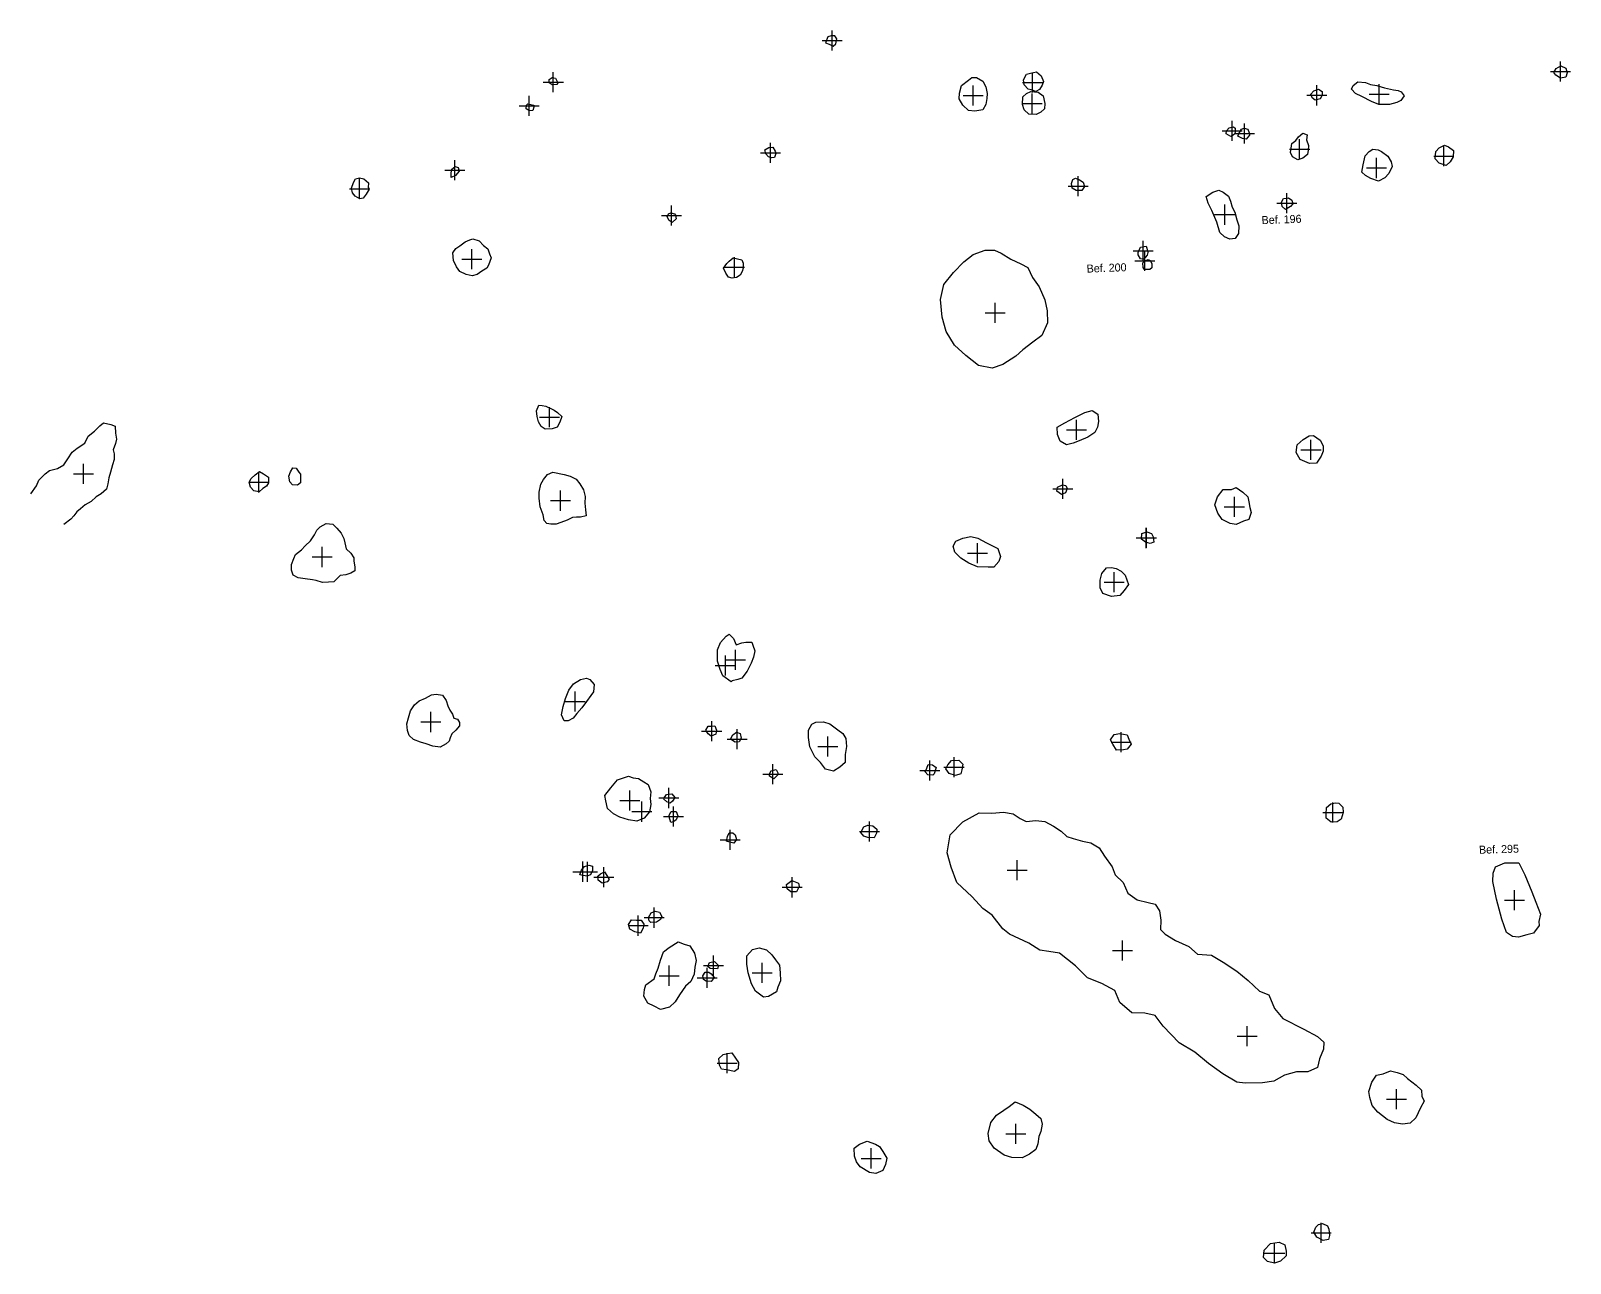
# Model space of a CAD drawing. Header units: metres. Extents: x 4462694 to 4462795, y 5794005 to 5794153.
# Drawn here: x 4462694.48 to 4462732.87, y 5794005.01 to 5794035.74 of the extents above; entities that cross this region are included whole.
import ezdxf

# ---------------------------------------------------------------- set-up
doc = ezdxf.new("R2010")
doc.units = ezdxf.units.M
doc.header["$PDMODE"] = 2
doc.header["$PDSIZE"] = 0.25
doc.layers.add('Befunde Pl.1', color=7, linetype='Continuous')

msp = doc.modelspace()

# ---------------------------------------------------------------- linework, layer by layer
at = {"layer": 'Befunde Pl.1'}
for points in [[(4462714.301416194, 5794035.439456896, 52.8386), (4462714.389622981, 5794035.404463572, 52.8376), (4462714.488484652, 5794035.359998531, 52.8421), (4462714.557083875, 5794035.41494493, 52.8489), (4462714.581631532, 5794035.537023358, 52.8375), (4462714.529875295, 5794035.616232145, 52.8333), (4462714.442176532, 5794035.615452967, 52.8411), (4462714.35888183, 5794035.588761352, 52.8439)], [(4462707.564065388, 5794034.560949614, 52.7057), (4462707.626808023, 5794034.445736675, 52.71309999999999), (4462707.598149084, 5794034.399679804, 52.7192), (4462707.480929577, 5794034.39285947, 52.7333), (4462707.412919741, 5794034.444219009, 52.7284), (4462707.411834866, 5794034.529054811, 52.7339), (4462707.487137944, 5794034.573837136, 52.7082)], [(4462718.219764297, 5794034.486815101, 52.7935), (4462718.296903322, 5794034.345747491, 52.7838), (4462718.326685591, 5794034.172554689, 52.8025), (4462718.323519126, 5794034.053628183, 52.7913), (4462718.299434175, 5794033.90205881, 52.78739999999999), (4462718.223890414, 5794033.769938107, 52.79469999999999), (4462718.023865011, 5794033.735312129, 52.7948), (4462717.865632193, 5794033.750279594, 52.803), (4462717.723834822, 5794033.883514709, 52.79139999999999), (4462717.635656712, 5794034.04736803, 52.8072), (4462717.639410755, 5794034.186354314, 52.8005), (4462717.686448079, 5794034.378819636, 52.8121), (4462717.86894374, 5794034.505769168, 52.812), (4462717.949036434, 5794034.576009685, 52.80359999999999), (4462718.061711182, 5794034.578376353, 52.8031)], [(4462719.564398482, 5794034.715525632, 52.76209999999999), (4462719.674636286, 5794034.620093214, 52.759), (4462719.737512424, 5794034.479535606, 52.7787), (4462719.6980235, 5794034.386681287, 52.80149999999999), (4462719.638119176, 5794034.277508524, 52.8119), (4462719.547838286, 5794034.222222624, 52.8268), (4462719.423541618, 5794034.271792658, 52.8166), (4462719.349564388, 5794034.28728522, 52.8102), (4462719.249730913, 5794034.390101402, 52.8011), (4462719.23686482, 5794034.51651704, 52.80689999999999), (4462719.313684676, 5794034.6586588, 52.7932), (4462719.410911989, 5794034.68207438, 52.7733)], [(4462732.636308569, 5794034.87008147, 52.52729999999999), (4462732.757286651, 5794034.812035765, 52.5241), (4462732.791222398, 5794034.694882939, 52.51809999999999), (4462732.761827503, 5794034.586224803, 52.5388), (4462732.627251116, 5794034.555092562, 52.5088), (4462732.510532982, 5794034.637430505, 52.5157), (4462732.458239399, 5794034.703297957, 52.51529999999999), (4462732.517852161, 5794034.798160059, 52.52439999999999)], [(4462719.727730531, 5794034.120208507, 52.7809), (4462719.768325147, 5794033.92675162, 52.8047), (4462719.763503157, 5794033.795231894, 52.7897), (4462719.66852958, 5794033.71451238, 52.8073), (4462719.550564127, 5794033.655301554, 52.8065), (4462719.369424087, 5794033.659302288, 52.8206), (4462719.252698107, 5794033.765675622, 52.823), (4462719.209396014, 5794033.898610448, 52.83079999999999), (4462719.223406124, 5794034.096422095, 52.8091), (4462719.310391458, 5794034.179758472, 52.81179999999999), (4462719.422922404, 5794034.225005197, 52.8176), (4462719.601354179, 5794034.211342407, 52.8095)], [(4462726.588077578, 5794034.288252352, 52.64079999999999), (4462726.683068105, 5794034.226505694, 52.6533), (4462726.681519524, 5794034.13862935, 52.6513), (4462726.629422478, 5794034.044641331, 52.647), (4462726.508175294, 5794034.009357899, 52.64029999999999), (4462726.433962861, 5794034.066056707, 52.637), (4462726.401898486, 5794034.160368826, 52.647), (4462726.47473968, 5794034.24496747, 52.6535)], [(4462727.573518334, 5794034.465189337, 52.6162), (4462727.764317973, 5794034.451980336, 52.6203), (4462727.889917315, 5794034.397272887, 52.6297), (4462728.043100282, 5794034.376588865, 52.634), (4462728.238678811, 5794034.31971498, 52.6477), (4462728.461181344, 5794034.269358617, 52.6288), (4462728.581273038, 5794034.251425557, 52.6309), (4462728.655510503, 5794034.216191358, 52.6276), (4462728.723762454, 5794034.121564028, 52.61079999999999), (4462728.648762954, 5794034.000723122, 52.60839999999999), (4462728.541419964, 5794033.956172898, 52.6173), (4462728.362552709, 5794033.904422002, 52.6293), (4462728.099247659, 5794033.899246082, 52.65699999999999), (4462727.910401853, 5794033.973508196, 52.6348), (4462727.669017295, 5794034.09995785, 52.63049999999999), (4462727.517128992, 5794034.175750617, 52.63329999999999), (4462727.414403518, 5794034.287530969, 52.6243), (4462727.453640053, 5794034.376091538, 52.6179)], [(4462707.026090175, 5794033.889525098, 52.7419), (4462707.027428968, 5794033.837456896, 52.747), (4462707.005524279, 5794033.751743628, 52.7373), (4462706.921831546, 5794033.742489089, 52.7288), (4462706.832768031, 5794033.794287351, 52.7407), (4462706.842305927, 5794033.886459139, 52.7317), (4462706.876100136, 5794033.919994068, 52.74989999999999)], [(4462724.469581949, 5794033.343160256, 52.64269999999999), (4462724.509978644, 5794033.309971146, 52.64969999999999), (4462724.512018874, 5794033.20061806, 52.6461), (4462724.493005398, 5794033.156800623, 52.6358), (4462724.40206641, 5794033.102482666, 52.6452), (4462724.291635983, 5794033.168567464, 52.64549999999999), (4462724.294394764, 5794033.242720272, 52.6334), (4462724.368357212, 5794033.318421569, 52.63609999999999)], [(4462724.741566071, 5794033.313294431, 52.6471), (4462724.827889661, 5794033.290203359, 52.65209999999999), (4462724.865361818, 5794033.19612766, 52.6516), (4462724.874616809, 5794033.133996467, 52.6508), (4462724.784356828, 5794033.03631517, 52.6629), (4462724.692930078, 5794033.055120479, 52.6594), (4462724.581366882, 5794033.111839549, 52.6332), (4462724.610510625, 5794033.186905468, 52.6496), (4462724.669245464, 5794033.283195595, 52.6517)], [(4462726.291734885, 5794033.018668821, 52.62529999999999), (4462726.339992972, 5794032.883276736, 52.6275), (4462726.337503653, 5794032.764934591, 52.6274), (4462726.317455437, 5794032.653591386, 52.6179), (4462726.197828473, 5794032.561875033, 52.62199999999999), (4462726.078824561, 5794032.52303383, 52.63419999999999), (4462725.946063738, 5794032.594185527, 52.62679999999999), (4462725.896976433, 5794032.70925023, 52.6363), (4462725.927554444, 5794032.927975619, 52.63819999999999), (4462726.028632304, 5794033.003743594, 52.6346), (4462726.095957412, 5794033.098704324, 52.6214), (4462726.199036285, 5794033.185296159, 52.6442), (4462726.311815355, 5794033.142090476, 52.6299)], [(4462712.984803425, 5794032.836087918, 52.8102), (4462713.041818134, 5794032.736547912, 52.8197), (4462713.06275524, 5794032.684084613, 52.80499999999999), (4462713.026909193, 5794032.582559687, 52.8045), (4462712.95239247, 5794032.570886297, 52.81629999999999), (4462712.878581453, 5794032.594674181, 52.829), (4462712.812110545, 5794032.671699296, 52.8124), (4462712.784644235, 5794032.769034294, 52.8028), (4462712.887176699, 5794032.83052172, 52.8227)], [(4462728.07713598, 5794032.768731277, 52.6582), (4462728.165124635, 5794032.726461114, 52.6576), (4462728.323316473, 5794032.615230577, 52.6454), (4462728.402388613, 5794032.476303775, 52.6311), (4462728.425720637, 5794032.353367259, 52.6259), (4462728.342901584, 5794032.18484161, 52.6434), (4462728.24959338, 5794032.077618389, 52.6595), (4462728.083991129, 5794031.990234786, 52.6631), (4462727.894845156, 5794032.059984705, 52.65979999999999), (4462727.766829869, 5794032.133577683, 52.65579999999999), (4462727.669760589, 5794032.214914358, 52.6531), (4462727.70296946, 5794032.401294134, 52.6438), (4462727.752910749, 5794032.6246199, 52.6514), (4462727.852646597, 5794032.731719155, 52.6622), (4462727.942756821, 5794032.787271272, 52.6678)], [(4462729.829168403, 5794032.85015713, 52.583), (4462729.957439775, 5794032.758059438, 52.6139), (4462729.950609406, 5794032.596215853, 52.62059999999999), (4462729.878516494, 5794032.476524616, 52.6142), (4462729.776591752, 5794032.378464651, 52.60819999999999), (4462729.599063074, 5794032.44105018, 52.6086), (4462729.499091495, 5794032.548886415, 52.6032), (4462729.515275909, 5794032.727544928, 52.5905), (4462729.604580395, 5794032.820857353, 52.5848), (4462729.730395677, 5794032.889795984, 52.5944)], [(4462705.144027595, 5794032.327314413, 52.72), (4462705.164900811, 5794032.236044984, 52.7282), (4462705.077658486, 5794032.128090239, 52.7251), (4462704.969189329, 5794032.079437365, 52.7389), (4462704.966384083, 5794032.199944588, 52.7393), (4462704.979874393, 5794032.292396421, 52.74219999999999), (4462705.063422705, 5794032.359180249, 52.7437)], [(4462702.789054503, 5794032.048745542, 52.7239), (4462702.903284508, 5794031.948960844, 52.7239), (4462702.899163621, 5794031.832577778, 52.7269), (4462702.918143794, 5794031.792307529, 52.72289999999999), (4462702.848175409, 5794031.668306258, 52.7385), (4462702.768333891, 5794031.566561027, 52.7454), (4462702.688929688, 5794031.551378714, 52.755), (4462702.570638059, 5794031.618358789, 52.7526), (4462702.503556521, 5794031.703894904, 52.756), (4462702.482988381, 5794031.812676528, 52.7485), (4462702.526871352, 5794031.954926115, 52.7472), (4462702.583185648, 5794032.049777157, 52.7373), (4462702.681962496, 5794032.073998307, 52.7314)], [(4462720.532459145, 5794032.061755135, 52.6768), (4462720.636034862, 5794032.021889852, 52.67759999999999), (4462720.72220147, 5794031.96605576, 52.67269999999999), (4462720.755496476, 5794031.859160098, 52.6687), (4462720.694316823, 5794031.754203202, 52.6931), (4462720.546747185, 5794031.757225102, 52.6993), (4462720.448433612, 5794031.819057629, 52.6892), (4462720.436888169, 5794031.934975846, 52.6894), (4462720.468627726, 5794032.031539246, 52.6946)], [(4462724.108634478, 5794031.767714955, 52.6392), (4462724.213312402, 5794031.717400024, 52.6425), (4462724.349160019, 5794031.615359468, 52.6441), (4462724.39488926, 5794031.489126799, 52.6439), (4462724.43894147, 5794031.342248611, 52.6576), (4462724.508699188, 5794031.218085327, 52.6406), (4462724.551979182, 5794031.026650502, 52.6393), (4462724.602437226, 5794030.878920661, 52.6243), (4462724.60006422, 5794030.689733853, 52.63429999999999), (4462724.516435284, 5794030.560205434, 52.64), (4462724.377029326, 5794030.544458094, 52.6536), (4462724.251633217, 5794030.603653161, 52.6425), (4462724.129391461, 5794030.713063961, 52.6321), (4462724.056367795, 5794030.972163873, 52.6509), (4462723.935836037, 5794031.258729425, 52.6606), (4462723.840533161, 5794031.442543903, 52.65869999999999), (4462723.787259311, 5794031.605447113, 52.6597), (4462723.957248551, 5794031.71540137, 52.6409)], [(4462725.844448421, 5794031.572157685, 52.6478), (4462725.930888159, 5794031.514432719, 52.6441), (4462725.952289664, 5794031.424741553, 52.6374), (4462725.891721238, 5794031.36172135, 52.63799999999999), (4462725.772784626, 5794031.281115504, 52.6275), (4462725.684936364, 5794031.361076388, 52.6292), (4462725.667430582, 5794031.467952239, 52.6315), (4462725.722947916, 5794031.554554352, 52.6348)], [(4462710.538427462, 5794031.173393475, 52.819), (4462710.559039965, 5794031.145401072, 52.8339), (4462710.575908845, 5794031.054870079, 52.8504), (4462710.474381202, 5794030.961346885, 52.8546), (4462710.399205284, 5794031.008826057, 52.8542), (4462710.353383427, 5794031.097586449, 52.835), (4462710.38521808, 5794031.173025198, 52.8099), (4462710.441057419, 5794031.199770261, 52.8241)], [(4462705.66286229, 5794030.504933674, 52.803), (4462705.773274458, 5794030.386436571, 52.7883), (4462705.876815012, 5794030.306431299, 52.78459999999999), (4462705.92214992, 5794030.17483724, 52.7941), (4462705.960097369, 5794030.076445976, 52.7931), (4462705.901121534, 5794029.900142087, 52.77599999999999), (4462705.856803037, 5794029.82267267, 52.783), (4462705.728391322, 5794029.746885789, 52.7781), (4462705.612474821, 5794029.662506495, 52.7661), (4462705.487927789, 5794029.627624309, 52.7606), (4462705.340248918, 5794029.663218561, 52.75619999999999), (4462705.184711133, 5794029.742418859, 52.7603), (4462705.096614461, 5794029.853059839, 52.7494), (4462705.02522501, 5794030.015392973, 52.76019999999999), (4462705.009471663, 5794030.199983552, 52.76189999999999), (4462705.080865926, 5794030.311038129, 52.77219999999999), (4462705.182060076, 5794030.381058369, 52.7798), (4462705.313690061, 5794030.480770191, 52.7937), (4462705.435442027, 5794030.524641125, 52.7972), (4462705.505118115, 5794030.554997882, 52.8024)], [(4462718.680183033, 5794030.194920869, 52.75269999999999), (4462718.921175259, 5794030.048048282, 52.7627), (4462719.172538009, 5794029.93310409, 52.7479), (4462719.34252103, 5794029.835179871, 52.71959999999999), (4462719.457333299, 5794029.590699559, 52.6965), (4462719.623201582, 5794029.360093808, 52.67839999999999), (4462719.768473694, 5794029.029663521, 52.6927), (4462719.825753764, 5794028.756977248, 52.6719), (4462719.832584616, 5794028.455817723, 52.6712), (4462719.693742852, 5794028.141654766, 52.6832), (4462719.469170103, 5794027.977625741, 52.6753), (4462719.222596019, 5794027.785631179, 52.70649999999999), (4462719.044858197, 5794027.628526004, 52.7012), (4462718.723149083, 5794027.421193671, 52.655), (4462718.455041995, 5794027.329173404, 52.7389), (4462718.113680854, 5794027.391379285, 52.756), (4462717.798964217, 5794027.644696651, 52.7607), (4462717.514449616, 5794027.903402609, 52.7735), (4462717.304734217, 5794028.241426469, 52.79399999999999), (4462717.205272091, 5794028.602351761, 52.7906), (4462717.170932209, 5794029.042513995, 52.7885), (4462717.247674249, 5794029.410360415, 52.7736), (4462717.492397819, 5794029.712994146, 52.7976), (4462717.749421217, 5794029.978512456, 52.79469999999999), (4462717.982808658, 5794030.161076612, 52.7751), (4462718.282871626, 5794030.270690963, 52.77989999999999), (4462718.509252049, 5794030.271765445, 52.7759)], [(4462722.295787544, 5794030.373159674, 52.6428), (4462722.313135388, 5794030.320611577, 52.6585), (4462722.332794111, 5794030.215416452, 52.66259999999999), (4462722.32085379, 5794030.145331726, 52.6576), (4462722.234839783, 5794030.047179596, 52.6665), (4462722.151563959, 5794030.058251056, 52.6778), (4462722.095805532, 5794030.152022894, 52.6689), (4462722.096299849, 5794030.214356559, 52.6554), (4462722.154956638, 5794030.34838518, 52.6566)], [(4462712.214461368, 5794030.028831027, 52.8479), (4462712.247164171, 5794029.946647899, 52.8563), (4462712.250201688, 5794029.821969821, 52.8663), (4462712.223007963, 5794029.736772394, 52.8701), (4462712.173032367, 5794029.646623575, 52.8659), (4462712.083315405, 5794029.589520538, 52.8411), (4462711.976248455, 5794029.571140982, 52.84469999999999), (4462711.883590001, 5794029.595617526, 52.8361), (4462711.810876086, 5794029.697263462, 52.8373), (4462711.754750503, 5794029.820963134, 52.8349), (4462711.837534703, 5794029.942024178, 52.83689999999999), (4462711.897538437, 5794029.992624593, 52.8485), (4462711.998285402, 5794030.080275771, 52.8394)], [(4462722.397618292, 5794030.01469195, 52.6545), (4462722.433836312, 5794029.940209031, 52.65399999999999), (4462722.433645713, 5794029.830702942, 52.6589), (4462722.388909209, 5794029.791092147, 52.6565), (4462722.253999924, 5794029.786904648, 52.659), (4462722.221462118, 5794029.841584634, 52.6582), (4462722.214090297, 5794029.956910505, 52.6554), (4462722.264884073, 5794030.005588243, 52.65399999999999), (4462722.346855672, 5794030.036277281, 52.6486)], [(4462707.231455682, 5794026.394171601, 52.83699999999999), (4462707.322486405, 5794026.377741828, 52.8437), (4462707.45290917, 5794026.323947941, 52.8324), (4462707.533578739, 5794026.280028233, 52.826), (4462707.613925255, 5794026.223956337, 52.834), (4462707.723779478, 5794026.127188679, 52.8434), (4462707.676182969, 5794025.985751264, 52.83419999999999), (4462707.608195784, 5794025.856784631, 52.8442), (4462707.485365117, 5794025.816354104, 52.8371), (4462707.313572066, 5794025.810345154, 52.8393), (4462707.213213235, 5794025.874547685, 52.8389), (4462707.144796598, 5794025.989353539, 52.844), (4462707.109651724, 5794026.127142209, 52.8534), (4462707.092276965, 5794026.267270321, 52.8603), (4462707.154380765, 5794026.407640719, 52.8558)], [(4462721.087507061, 5794026.181391197, 52.6224), (4462721.109334272, 5794026.000919861, 52.6034), (4462721.085575139, 5794025.860678057, 52.6003), (4462721.01169997, 5794025.722790569, 52.6209), (4462720.843768432, 5794025.606755536, 52.6529), (4462720.62270811, 5794025.516348268, 52.6783), (4462720.475195641, 5794025.458930142, 52.6879), (4462720.308495162, 5794025.416970035, 52.6847), (4462720.152188212, 5794025.508561396, 52.6903), (4462720.08228531, 5794025.676017045, 52.6929), (4462720.073099095, 5794025.855051297, 52.6794), (4462720.268933948, 5794025.967638865, 52.6815), (4462720.514970089, 5794026.095844393, 52.6772), (4462720.763679473, 5794026.222458144, 52.6501), (4462720.94622632, 5794026.269055341, 52.6337)], [(4462726.463743163, 5794025.648764858, 52.7127), (4462726.634169221, 5794025.534446623, 52.70859999999999), (4462726.706842443, 5794025.39430993, 52.7239), (4462726.709219718, 5794025.256775175, 52.7138), (4462726.661598011, 5794025.130083926, 52.7044), (4462726.542655749, 5794024.957144229, 52.701), (4462726.364432286, 5794024.952083861, 52.69919999999999), (4462726.133815376, 5794025.049901755, 52.6926), (4462726.034090634, 5794025.228777901, 52.695), (4462726.057992614, 5794025.413210423, 52.7106), (4462726.206039641, 5794025.549891431, 52.7171), (4462726.361958026, 5794025.639255615, 52.71399999999999)], [(4462700.289438076, 5794024.69539696, 52.7081), (4462700.410758735, 5794024.607520354, 52.7219), (4462700.409045805, 5794024.467400991, 52.7241), (4462700.359131189, 5794024.387996764, 52.7385), (4462700.270598157, 5794024.325004051, 52.7451), (4462700.176957054, 5794024.244725571, 52.7453), (4462700.049600652, 5794024.266490606, 52.7482), (4462699.960589964, 5794024.360393469, 52.7373), (4462699.927085264, 5794024.486424596, 52.7256), (4462699.977065008, 5794024.575336491, 52.7312), (4462700.080232206, 5794024.671751373, 52.7249), (4462700.189024867, 5794024.754117972, 52.7299)], [(4462701.171904592, 5794024.732845141, 52.69339999999999), (4462701.208285129, 5794024.689456011, 52.7128), (4462701.210852741, 5794024.538558107, 52.7222), (4462701.20646101, 5794024.466776685, 52.7362), (4462701.131763033, 5794024.41513259, 52.73179999999999), (4462701.014130597, 5794024.422960104, 52.721), (4462700.944069354, 5794024.492988114, 52.7053), (4462700.915033673, 5794024.638825248, 52.7071), (4462700.95905737, 5794024.746344008, 52.7043), (4462701.021494688, 5794024.84512043, 52.7129), (4462701.104061876, 5794024.835623085, 52.6993)], [(4462707.784143088, 5794024.674667311, 52.86159999999999), (4462707.933725276, 5794024.635635419, 52.8414), (4462708.080843462, 5794024.5574983, 52.8549), (4462708.177425485, 5794024.440652576, 52.86609999999999), (4462708.264926903, 5794024.297776434, 52.86979999999999), (4462708.306855828, 5794024.125909812, 52.8637), (4462708.301748428, 5794023.963780962, 52.87279999999999), (4462708.312971296, 5794023.792175172, 52.854), (4462708.330451284, 5794023.649597789, 52.8639), (4462708.194784373, 5794023.610967498, 52.8513), (4462708.088834672, 5794023.613813675, 52.8678), (4462707.994166458, 5794023.608378668, 52.8723), (4462707.862199427, 5794023.536848512, 52.8862), (4462707.702800989, 5794023.479924106, 52.88), (4462707.585266272, 5794023.436916196, 52.86129999999999), (4462707.452265217, 5794023.442291055, 52.8675), (4462707.355572937, 5794023.454602966, 52.8558), (4462707.280911937, 5794023.529345022, 52.8687), (4462707.262446341, 5794023.669299699, 52.8749), (4462707.185237706, 5794023.874518111, 52.87819999999999), (4462707.15872086, 5794024.086503529, 52.8628), (4462707.160118106, 5794024.233970703, 52.8777), (4462707.200739608, 5794024.437498449, 52.8696), (4462707.267509535, 5794024.553364003, 52.8545), (4462707.366645505, 5794024.673000408, 52.8436), (4462707.503313684, 5794024.731279555, 52.8397)], [(4462720.290774738, 5794024.401772043, 52.704), (4462720.321044243, 5794024.329185218, 52.70839999999999), (4462720.287089379, 5794024.220608805, 52.7035), (4462720.181907317, 5794024.182590074, 52.7059), (4462720.065856957, 5794024.261073919, 52.7066), (4462720.085688422, 5794024.364727973, 52.7031), (4462720.212835415, 5794024.419870716, 52.71329999999999)], [(4462702.013591347, 5794023.435111711, 52.7976), (4462702.115099708, 5794023.339116436, 52.7875), (4462702.221238864, 5794023.214687102, 52.784), (4462702.286988716, 5794023.077849945, 52.7876), (4462702.310792336, 5794022.973396331, 52.7869), (4462702.350875852, 5794022.823861178, 52.7868), (4462702.464476797, 5794022.716385949, 52.7864), (4462702.53713419, 5794022.595433879, 52.7983), (4462702.537212408, 5794022.521484612, 52.78459999999999), (4462702.565540072, 5794022.362572362, 52.7758), (4462702.567889217, 5794022.276819161, 52.7824), (4462702.462867693, 5794022.219858828, 52.78649999999999), (4462702.336626727, 5794022.176603438, 52.8014), (4462702.199545762, 5794022.161858297, 52.7888), (4462702.123396424, 5794022.08013475, 52.7984), (4462702.04334383, 5794021.997937291, 52.7911), (4462701.910842956, 5794021.991575037, 52.7972), (4462701.759481131, 5794021.982699907, 52.7918), (4462701.596913533, 5794022.031850553, 52.7904), (4462701.508270477, 5794022.052290192, 52.7856), (4462701.32852635, 5794022.073976556, 52.7941), (4462701.148444721, 5794022.102283047, 52.7942), (4462701.02458432, 5794022.166406764, 52.76839999999999), (4462700.984888082, 5794022.294478692, 52.7761), (4462700.984297834, 5794022.434323539, 52.77499999999999), (4462701.044743794, 5794022.584486872, 52.7847), (4462701.08814811, 5794022.681428942, 52.7689), (4462701.236828201, 5794022.795677401, 52.7746), (4462701.329291358, 5794022.901757864, 52.7765), (4462701.456173491, 5794023.021414557, 52.78669999999999), (4462701.560758248, 5794023.172453522, 52.7845), (4462701.615386741, 5794023.292668279, 52.7827), (4462701.702176827, 5794023.376367809, 52.788), (4462701.848917055, 5794023.454326227, 52.7855)], [(4462717.723509375, 5794023.088895598, 52.67369999999999), (4462717.921659876, 5794023.13294998, 52.6674), (4462718.09546195, 5794023.089536631, 52.6611), (4462718.316405293, 5794022.976163927, 52.6696), (4462718.459504242, 5794022.895976019, 52.68399999999999), (4462718.595453845, 5794022.835846196, 52.674), (4462718.667036256, 5794022.630439142, 52.6865), (4462718.619889531, 5794022.506756943, 52.6911), (4462718.493012475, 5794022.363889476, 52.6679), (4462718.351560638, 5794022.365161374, 52.6951), (4462718.091606738, 5794022.373214958, 52.6873), (4462717.875837072, 5794022.469845704, 52.6792), (4462717.670207352, 5794022.594838777, 52.6799), (4462717.52445833, 5794022.742030768, 52.68869999999999), (4462717.483307176, 5794022.891707861, 52.6874), (4462717.547116899, 5794023.015179152, 52.6791)], [(4462722.430114401, 5794023.203125341, 52.691), (4462722.470165015, 5794023.121257898, 52.7108), (4462722.484658837, 5794022.98679549, 52.6988), (4462722.392218544, 5794022.953451947, 52.7193), (4462722.27755444, 5794022.98741065, 52.719), (4462722.177565053, 5794023.064396119, 52.72059999999999), (4462722.189276917, 5794023.20983632, 52.7073), (4462722.308022908, 5794023.246033004, 52.704)], [(4462721.545658394, 5794022.334180929, 52.7292), (4462721.673871383, 5794022.266724798, 52.73659999999999), (4462721.77265765, 5794022.165190551, 52.7329), (4462721.857159267, 5794021.933244766, 52.7292), (4462721.745753604, 5794021.783880687, 52.7186), (4462721.638308795, 5794021.661208959, 52.7248), (4462721.43064862, 5794021.632281247, 52.7116), (4462721.210511015, 5794021.707893641, 52.71679999999999), (4462721.146359547, 5794021.852667117, 52.7292), (4462721.145369719, 5794022.04657212, 52.7286), (4462721.192351138, 5794022.205082077, 52.7134), (4462721.307833802, 5794022.346504615, 52.7101), (4462721.430339271, 5794022.360958339, 52.7209)], [(4462712.0756042, 5794020.43314126, 52.7117), (4462712.215204168, 5794020.477823912, 52.69429999999999), (4462712.312665133, 5794020.496656328, 52.69829999999999), (4462712.465082772, 5794020.494451058, 52.69339999999999), (4462712.486647413, 5794020.421204444, 52.7008), (4462712.539277447, 5794020.276707631, 52.70129999999999), (4462712.504939479, 5794020.12326059, 52.6911), (4462712.446092211, 5794019.973708962, 52.6901), (4462712.344857248, 5794019.771214883, 52.6944), (4462712.213088423, 5794019.597189264, 52.7156), (4462712.112849602, 5794019.567748665, 52.70459999999999), (4462711.972651139, 5794019.535190854, 52.7298), (4462711.947561484, 5794019.509640332, 52.7303), (4462711.743816178, 5794019.658529617, 52.72829999999999), (4462711.676644284, 5794019.814401155, 52.7271), (4462711.609120589, 5794020.024551294, 52.726), (4462711.608577754, 5794020.302133057, 52.7329), (4462711.682863063, 5794020.491294239, 52.7476), (4462711.821211776, 5794020.648728142, 52.73189999999999), (4462711.894285408, 5794020.692945156, 52.74219999999999), (4462712.008317711, 5794020.587023611, 52.7333)], [(4462708.422878842, 5794019.564396428, 52.7217), (4462708.533399002, 5794019.442625438, 52.7266), (4462708.512941579, 5794019.258034692, 52.73369999999999), (4462708.445142561, 5794019.16697722, 52.7616), (4462708.340151028, 5794019.01428764, 52.7736), (4462708.221037168, 5794018.863588011, 52.7779), (4462708.100486988, 5794018.714484308, 52.7758), (4462708.004176646, 5794018.605674527, 52.7612), (4462707.883666683, 5794018.53859697, 52.76099999999999), (4462707.783615265, 5794018.53282861, 52.768), (4462707.719403268, 5794018.688419034, 52.78159999999999), (4462707.758122837, 5794018.894972114, 52.7705), (4462707.82089577, 5794019.09617303, 52.7848), (4462707.898396891, 5794019.302759152, 52.7751), (4462708.01835718, 5794019.454189232, 52.7832), (4462708.190600444, 5794019.564611865, 52.78159999999999), (4462708.342297146, 5794019.59657764, 52.74329999999999)], [(4462704.746062304, 5794019.175139194, 52.8562), (4462704.839121431, 5794019.038417876, 52.854), (4462704.883374874, 5794018.911088843, 52.8413), (4462704.931653846, 5794018.798398289, 52.8228), (4462705.000581557, 5794018.704767629, 52.8243), (4462705.031907807, 5794018.599126557, 52.8339), (4462705.124353347, 5794018.573048555, 52.8252), (4462705.177002406, 5794018.49520097, 52.8085), (4462705.174985445, 5794018.409578649, 52.8045), (4462705.081693524, 5794018.304732344, 52.8101), (4462704.980313353, 5794018.210627557, 52.8145), (4462704.944740129, 5794018.114536373, 52.832), (4462704.914386041, 5794018.024307834, 52.8349), (4462704.844512107, 5794017.958928072, 52.8268), (4462704.690553874, 5794017.878107762, 52.8307), (4462704.505936855, 5794017.906399043, 52.84729999999999), (4462704.339873851, 5794017.963638703, 52.8461), (4462704.19808051, 5794018.001653808, 52.86719999999999), (4462704.024065666, 5794018.072351853, 52.8513), (4462703.922515061, 5794018.166479454, 52.8408), (4462703.877739934, 5794018.297493302, 52.8566), (4462703.863924781, 5794018.461013916, 52.8629), (4462703.902271235, 5794018.612485595, 52.8621), (4462703.952908121, 5794018.787500325, 52.8516), (4462704.052194472, 5794018.934616675, 52.84449999999999), (4462704.165381032, 5794019.037492388, 52.8553), (4462704.325300846, 5794019.098056595, 52.8624), (4462704.478031525, 5794019.183311214, 52.8571), (4462704.594041142, 5794019.196530468, 52.8465)], [(4462711.536134035, 5794018.406681827, 52.7192), (4462711.584789365, 5794018.304712671, 52.7451), (4462711.56644476, 5794018.198856516, 52.7371), (4462711.448013073, 5794018.155724329, 52.7453), (4462711.372694906, 5794018.209460476, 52.72739999999999), (4462711.318933964, 5794018.300643869, 52.72829999999999), (4462711.37404912, 5794018.405919977, 52.7266), (4462711.464329726, 5794018.403433567, 52.7343)], [(4462714.406500658, 5794018.460328296, 52.6252), (4462714.608955738, 5794018.312865651, 52.60979999999999), (4462714.728302419, 5794018.220568254, 52.6196), (4462714.808047244, 5794018.090787351, 52.6318), (4462714.824513686, 5794017.896061117, 52.6294), (4462714.793048835, 5794017.695886835, 52.6607), (4462714.785920923, 5794017.499820283, 52.6522), (4462714.656585371, 5794017.381295287, 52.6726), (4462714.496484306, 5794017.280760374, 52.7069), (4462714.303521877, 5794017.331385576, 52.6947), (4462714.173943657, 5794017.494954537, 52.6905), (4462714.031958713, 5794017.640728185, 52.6969), (4462713.90789255, 5794017.889155069, 52.69429999999999), (4462713.874569079, 5794018.120253828, 52.7033), (4462713.879623625, 5794018.305375009, 52.6961), (4462713.955166766, 5794018.452144945, 52.6875), (4462714.057658681, 5794018.50402777, 52.6828), (4462714.24751541, 5794018.51162528, 52.6637)], [(4462712.170341764, 5794018.219314543, 52.7241), (4462712.19559584, 5794018.101817304, 52.7301), (4462712.14505355, 5794018.014310235, 52.728), (4462712.045347926, 5794017.9994479, 52.7351), (4462711.932478669, 5794018.076778235, 52.736), (4462711.987009157, 5794018.190056105, 52.7271), (4462712.083874536, 5794018.249074903, 52.71209999999999)], [(4462721.636448711, 5794018.223701723, 52.76299999999999), (4462721.823421142, 5794018.18734186, 52.7869), (4462721.861767693, 5794018.078425827, 52.7833), (4462721.916890004, 5794017.950138842, 52.7841), (4462721.817094557, 5794017.831882686, 52.7707), (4462721.731871957, 5794017.808725647, 52.7744), (4462721.554847322, 5794017.800564827, 52.772), (4462721.4656853, 5794017.954058518, 52.7596), (4462721.405945113, 5794018.063533401, 52.76659999999999), (4462721.496671925, 5794018.195583753, 52.7606)], [(4462713.06977441, 5794017.319996251, 52.7031), (4462713.107781148, 5794017.240086503, 52.6977), (4462713.102556195, 5794017.17810078, 52.7001), (4462713.010800746, 5794017.092420051, 52.7061), (4462712.904880056, 5794017.151704682, 52.7021), (4462712.910904427, 5794017.228439336, 52.70649999999999), (4462712.942852916, 5794017.291630348, 52.6996)], [(4462716.969386663, 5794017.441293918, 52.7188), (4462717.059821678, 5794017.371067443, 52.7132), (4462717.009104906, 5794017.212641974, 52.7198), (4462716.977473318, 5794017.177901614, 52.7329), (4462716.847299584, 5794017.186366174, 52.73859999999999), (4462716.787169069, 5794017.260356587, 52.7324), (4462716.824312258, 5794017.358393331, 52.72079999999999), (4462716.863338647, 5794017.444527825, 52.7108)], [(4462717.623645607, 5794017.552411389, 52.7364), (4462717.725777806, 5794017.458431263, 52.74429999999999), (4462717.698384401, 5794017.317061602, 52.7567), (4462717.672435134, 5794017.215157551, 52.756), (4462717.536861318, 5794017.170464146, 52.7701), (4462717.380085083, 5794017.221186451, 52.7485), (4462717.301820824, 5794017.336177562, 52.73649999999999), (4462717.350363628, 5794017.441334616, 52.7575), (4462717.44099997, 5794017.549737308, 52.74799999999999)], [(4462709.383844916, 5794017.153017859, 52.6867), (4462709.505936407, 5794017.110110197, 52.6832), (4462709.639356995, 5794017.095350564, 52.6976), (4462709.771417789, 5794017.015974518, 52.6951), (4462709.877195464, 5794016.948709939, 52.712), (4462709.946872245, 5794016.769126682, 52.717), (4462709.928791117, 5794016.599168884, 52.7054), (4462709.945706103, 5794016.451496331, 52.7102), (4462709.911048779, 5794016.263098639, 52.7066), (4462709.782286691, 5794016.110984194, 52.7099), (4462709.598197082, 5794016.032633729, 52.7242), (4462709.388734957, 5794016.063703626, 52.74429999999999), (4462709.170997773, 5794016.132290498, 52.7617), (4462709.017029645, 5794016.220760974, 52.7289), (4462708.865671608, 5794016.348167391, 52.7524), (4462708.819398844, 5794016.542454117, 52.7188), (4462708.794201601, 5794016.671932874, 52.7258), (4462708.946568627, 5794016.865624562, 52.7139), (4462709.114945774, 5794017.065748662, 52.69529999999999)], [(4462710.471740353, 5794016.713114559, 52.6902), (4462710.543407824, 5794016.626987479, 52.7042), (4462710.483896142, 5794016.53091303, 52.7071), (4462710.429584074, 5794016.482684312, 52.7109), (4462710.345465039, 5794016.513762247, 52.7119), (4462710.26308616, 5794016.590054909, 52.7125), (4462710.334186863, 5794016.701860365, 52.7022)], [(4462727.099543284, 5794016.481519409, 52.75249999999999), (4462727.198848162, 5794016.384449583, 52.7549), (4462727.209677601, 5794016.250605481, 52.7611), (4462727.155300905, 5794016.08423678, 52.75929999999999), (4462727.054628129, 5794016.017856343, 52.7662), (4462726.910791699, 5794016.006969139, 52.7631), (4462726.786670442, 5794016.105483725, 52.76699999999999), (4462726.78024952, 5794016.204853853, 52.7613), (4462726.795110063, 5794016.373272865, 52.7542), (4462726.897628845, 5794016.46776953, 52.7622), (4462727.004135705, 5794016.494053913, 52.7558)], [(4462710.574216325, 5794016.270731201, 52.7051), (4462710.616743102, 5794016.166485898, 52.71209999999999), (4462710.57758338, 5794016.069485299, 52.7145), (4462710.517812988, 5794016.021626336, 52.71309999999999), (4462710.443359561, 5794015.998311383, 52.71049999999999), (4462710.402866813, 5794016.13969592, 52.71209999999999), (4462710.404489606, 5794016.183746078, 52.7136), (4462710.448307925, 5794016.27295261, 52.72079999999999)], [(4462718.130495061, 5794016.237450598, 52.7559), (4462718.446221024, 5794016.232809791, 52.78819999999999), (4462718.737676702, 5794016.262042772, 52.7898), (4462718.982344181, 5794016.212561111, 52.78909999999999), (4462719.152750881, 5794016.104015193, 52.774), (4462719.303063686, 5794016.027926098, 52.77709999999999), (4462719.547968324, 5794016.052370507, 52.76849999999999), (4462719.769676802, 5794016.021826754, 52.7939), (4462719.983011644, 5794015.906318466, 52.7875), (4462720.176805936, 5794015.781212941, 52.78529999999999), (4462720.320979916, 5794015.655286162, 52.7915), (4462720.47643612, 5794015.600412047, 52.76749999999999), (4462720.709747923, 5794015.537940831, 52.7887), (4462720.914221797, 5794015.497249739, 52.7841), (4462721.123039535, 5794015.369041618, 52.7881), (4462721.258640482, 5794015.159750378, 52.7909), (4462721.448026784, 5794014.895389587, 52.7939), (4462721.525829151, 5794014.693932489, 52.7894), (4462721.719802432, 5794014.500989971, 52.7786), (4462721.837572449, 5794014.242403924, 52.7829), (4462722.071269718, 5794014.072223323, 52.77), (4462722.347378472, 5794014.005748248, 52.762), (4462722.516568653, 5794013.963435101, 52.75719999999999), (4462722.625814272, 5794013.795019973, 52.75479999999999), (4462722.664042889, 5794013.569394746, 52.7419), (4462722.65157726, 5794013.330502516, 52.7389), (4462722.766192849, 5794013.216991519, 52.7315), (4462723.025436328, 5794013.059168961, 52.72549999999999), (4462723.355977328, 5794012.9110687, 52.7291), (4462723.57524612, 5794012.718453549, 52.73039999999999), (4462723.923567176, 5794012.692675813, 52.7363), (4462724.214849805, 5794012.520384228, 52.7466), (4462724.551536285, 5794012.297190871, 52.7406), (4462724.842214148, 5794012.05933951, 52.7406), (4462725.119707374, 5794011.796996204, 52.7509), (4462725.352078435, 5794011.704059187, 52.7425), (4462725.49761047, 5794011.361211879, 52.7404), (4462725.699474469, 5794011.115180222, 52.7376), (4462726.224389663, 5794010.849858834, 52.7439), (4462726.569693279, 5794010.667949919, 52.73749999999999), (4462726.725751389, 5794010.520380187, 52.722), (4462726.718281209, 5794010.346819919, 52.738), (4462726.620036417, 5794010.106087784, 52.7235), (4462726.56979296, 5794009.893311364, 52.7211), (4462726.325410653, 5794009.785435982, 52.7004), (4462726.04272957, 5794009.786695075, 52.7155), (4462725.744699869, 5794009.699983035, 52.7204), (4462725.480480542, 5794009.555199759, 52.7344), (4462725.194684582, 5794009.508935411, 52.7503), (4462724.767031224, 5794009.498090805, 52.7406), (4462724.559673197, 5794009.523710677, 52.72429999999999), (4462724.206908697, 5794009.731788567, 52.7483), (4462723.846611104, 5794009.994800075, 52.7479), (4462723.506881909, 5794010.271899199, 52.73579999999999), (4462723.118205875, 5794010.506462965, 52.7278), (4462722.715331558, 5794010.924773647, 52.7258), (4462722.515619884, 5794011.187135262, 52.7414), (4462722.263069081, 5794011.244109129, 52.74329999999999), (4462721.939675473, 5794011.257018987, 52.75), (4462721.642158109, 5794011.516554473, 52.7664), (4462721.511054883, 5794011.809414788, 52.7832), (4462721.189218892, 5794011.987060992, 52.7749), (4462720.828930715, 5794012.124317104, 52.7689), (4462720.536778411, 5794012.42575672, 52.7774), (4462720.132788872, 5794012.742683198, 52.7841), (4462719.868519243, 5794012.786472262, 52.7727), (4462719.643912162, 5794012.820717112, 52.7734), (4462719.373431897, 5794012.995188531, 52.7838), (4462718.884056339, 5794013.214741103, 52.7946), (4462718.717536755, 5794013.350270172, 52.78059999999999), (4462718.45922367, 5794013.686287776, 52.8016), (4462718.220861204, 5794013.858999369, 52.7977), (4462717.955414007, 5794014.145442742, 52.785), (4462717.571377159, 5794014.50817861, 52.79679999999999), (4462717.435936983, 5794014.886494416, 52.7725), (4462717.337086563, 5794015.245821014, 52.7641), (4462717.407921686, 5794015.697177364, 52.7812), (4462717.722612762, 5794016.015592356, 52.7655)], [(4462711.985556246, 5794015.744890325, 52.6829), (4462712.049605371, 5794015.69572459, 52.6706), (4462712.078820158, 5794015.576033545, 52.67479999999999), (4462712.017653402, 5794015.488927414, 52.6783), (4462711.916149524, 5794015.511264219, 52.6839), (4462711.834993459, 5794015.533911802, 52.6703), (4462711.853293818, 5794015.652961822, 52.6836), (4462711.90024961, 5794015.739559474, 52.6758)], [(4462715.576689437, 5794015.836146059, 52.72639999999999), (4462715.572636134, 5794015.735770662, 52.738), (4462715.516664105, 5794015.618413335, 52.75059999999999), (4462715.359231633, 5794015.626155884, 52.7483), (4462715.253600216, 5794015.657040404, 52.74119999999999), (4462715.181951484, 5794015.752044401, 52.739), (4462715.255509896, 5794015.890367392, 52.7307), (4462715.358501991, 5794015.930513104, 52.7322), (4462715.477620216, 5794015.913571183, 52.7247)], [(4462708.397036351, 5794014.939468937, 52.7509), (4462708.492431034, 5794014.909083669, 52.751), (4462708.486020172, 5794014.802952236, 52.7533), (4462708.443916075, 5794014.694372749, 52.77689999999999), (4462708.347612003, 5794014.663247589, 52.7838), (4462708.178216131, 5794014.694573119, 52.7767), (4462708.218533965, 5794014.815079435, 52.7737), (4462708.292439723, 5794014.907685371, 52.7603)], [(4462731.584869345, 5794014.993923396, 52.6691), (4462731.654374981, 5794014.858141744, 52.6625), (4462731.734198931, 5794014.697534658, 52.6589), (4462731.90840762, 5794014.272514971, 52.6736), (4462732.012000933, 5794014.010437358, 52.6581), (4462732.12493003, 5794013.712762368, 52.6721), (4462732.085682317, 5794013.533517182, 52.68609999999999), (4462732.090732671, 5794013.430601421, 52.70129999999999), (4462731.949905817, 5794013.245509992, 52.69829999999999), (4462731.782816226, 5794013.203863877, 52.68419999999999), (4462731.577213614, 5794013.139969232, 52.69429999999999), (4462731.432681134, 5794013.155831525, 52.685), (4462731.276417501, 5794013.256202869, 52.68699999999999), (4462731.161535763, 5794013.593720138, 52.6696), (4462731.03217417, 5794014.090462885, 52.6726), (4462730.938382635, 5794014.53236604, 52.6803), (4462730.949970509, 5794014.736475523, 52.68699999999999), (4462731.006288929, 5794014.895186569, 52.6736), (4462731.235076185, 5794014.995806303, 52.671)], [(4462708.788583309, 5794014.774547169, 52.766), (4462708.84916101, 5794014.682925818, 52.77219999999999), (4462708.908371218, 5794014.579609597, 52.7766), (4462708.857958875, 5794014.518442483, 52.7787), (4462708.727004319, 5794014.492148873, 52.7642), (4462708.632787557, 5794014.561829085, 52.7785), (4462708.625529573, 5794014.664907218, 52.7645), (4462708.691055686, 5794014.717733237, 52.7629)], [(4462713.62244595, 5794014.491467272, 52.73859999999999), (4462713.644674836, 5794014.400954254, 52.75619999999999), (4462713.575875169, 5794014.275598696, 52.7693), (4462713.43226102, 5794014.270751408, 52.7549), (4462713.340747304, 5794014.34441829, 52.74709999999999), (4462713.32815358, 5794014.454706133, 52.7432), (4462713.461875215, 5794014.552678702, 52.7287)], [(4462710.157030757, 5794013.767708617, 52.7417), (4462710.216585376, 5794013.655710727, 52.73939999999999), (4462710.187710618, 5794013.579990861, 52.7395), (4462710.084641567, 5794013.519399022, 52.7409), (4462709.948143579, 5794013.504389046, 52.7472), (4462709.905956471, 5794013.550741908, 52.7477), (4462709.884974499, 5794013.631048301, 52.7626), (4462709.952222174, 5794013.749098292, 52.7515), (4462710.051286435, 5794013.788867026, 52.7343)], [(4462709.589913441, 5794013.563142835, 52.7495), (4462709.700790101, 5794013.566497875, 52.7523), (4462709.77181776, 5794013.468654113, 52.7566), (4462709.750447512, 5794013.368220641, 52.7604), (4462709.687353337, 5794013.241113695, 52.7585), (4462709.541715575, 5794013.275574868, 52.75439999999999), (4462709.420633338, 5794013.34298215, 52.765), (4462709.390966764, 5794013.459979521, 52.7653), (4462709.460108388, 5794013.570153409, 52.7524)], [(4462710.914201064, 5794012.923308684, 52.7335), (4462711.033248535, 5794012.739428315, 52.71519999999999), (4462711.071849192, 5794012.561972182, 52.7374), (4462711.042841742, 5794012.39564005, 52.7344), (4462711.027083153, 5794012.220184453, 52.7415), (4462710.945333742, 5794012.036455321, 52.7505), (4462710.811043577, 5794011.919975272, 52.7481), (4462710.659285037, 5794011.703947969, 52.7451), (4462710.551076618, 5794011.526921142, 52.7495), (4462710.40975602, 5794011.395040672, 52.7406), (4462710.183712502, 5794011.336898364, 52.7582), (4462710.025565529, 5794011.420285804, 52.76939999999999), (4462709.867917355, 5794011.49234844, 52.762), (4462709.768198142, 5794011.669575352, 52.7885), (4462709.789020721, 5794011.839299806, 52.7945), (4462709.823711255, 5794011.952705171, 52.7695), (4462710.024126342, 5794012.102561781, 52.7556), (4462710.071771245, 5794012.229568408, 52.7626), (4462710.124649879, 5794012.372551519, 52.7468), (4462710.187657846, 5794012.568756962, 52.73489999999999), (4462710.264134956, 5794012.776940394, 52.7244), (4462710.402506269, 5794012.884241977, 52.7252), (4462710.622704165, 5794013.02931419, 52.73189999999999), (4462710.775233659, 5794012.964825798, 52.7453)], [(4462712.830712438, 5794012.82680316, 52.76209999999999), (4462712.96387837, 5794012.699942077, 52.7681), (4462713.053645326, 5794012.575797389, 52.76299999999999), (4462713.151894866, 5794012.446272573, 52.7809), (4462713.170627465, 5794012.255628561, 52.7969), (4462713.17797566, 5794012.053328847, 52.8053), (4462713.11439115, 5794011.898862086, 52.7896), (4462713.08008036, 5794011.78070427, 52.7753), (4462712.877042712, 5794011.660719421, 52.786), (4462712.754707912, 5794011.645999479, 52.80339999999999), (4462712.558063246, 5794011.796586082, 52.7953), (4462712.455594285, 5794011.976520189, 52.78719999999999), (4462712.371864884, 5794012.253022607, 52.7751), (4462712.336352067, 5794012.471599115, 52.7843), (4462712.340248025, 5794012.676749965, 52.77239999999999), (4462712.477209576, 5794012.835585931, 52.76679999999999), (4462712.645822739, 5794012.878546854, 52.76769999999999)], [(4462711.298692728, 5794012.265843391, 52.7617), (4462711.392335857, 5794012.265963401, 52.7617), (4462711.444744491, 5794012.223646679, 52.7599), (4462711.523100605, 5794012.131890919, 52.7552), (4462711.449022796, 5794012.03996351, 52.7661), (4462711.325631872, 5794012.043648583, 52.7592), (4462711.260160563, 5794012.08296255, 52.7589), (4462711.239505481, 5794012.181508821, 52.75929999999999)], [(4462711.528244168, 5794012.536362849, 52.74969999999999), (4462711.628889814, 5794012.437260207, 52.7577), (4462711.607748451, 5794012.348129725, 52.7706), (4462711.425757522, 5794012.359961552, 52.77129999999999), (4462711.366439036, 5794012.408779348, 52.7708), (4462711.403836, 5794012.510697537, 52.7618)], [(4462711.960221169, 5794010.259904121, 52.77029999999999), (4462712.057870377, 5794010.121354915, 52.7671), (4462712.127946688, 5794010.017905359, 52.7886), (4462712.125240783, 5794009.855663293, 52.8157), (4462712.032670848, 5794009.78865518, 52.8143), (4462711.828682709, 5794009.836381473, 52.80599999999999), (4462711.703703535, 5794009.850805609, 52.792), (4462711.657006209, 5794009.947494024, 52.7812), (4462711.64409463, 5794010.116401991, 52.7829), (4462711.746938157, 5794010.215313918, 52.774), (4462711.852005931, 5794010.244018844, 52.77899999999999)], [(4462728.383102375, 5794009.812006366, 52.7423), (4462728.55101477, 5794009.767409086, 52.74239999999999), (4462728.702414407, 5794009.721616505, 52.7387), (4462728.808107451, 5794009.621730419, 52.72719999999999), (4462729.022998146, 5794009.454518461, 52.7354), (4462729.161130827, 5794009.329226271, 52.7436), (4462729.171586984, 5794009.176511541, 52.749), (4462729.223006507, 5794009.053062877, 52.7566), (4462729.138224229, 5794008.884142585, 52.7614), (4462729.018274883, 5794008.635430954, 52.7425), (4462728.880527264, 5794008.501258367, 52.71029999999999), (4462728.687842451, 5794008.476334229, 52.711), (4462728.483405601, 5794008.513217614, 52.7205), (4462728.303178478, 5794008.592141087, 52.7129), (4462728.073236374, 5794008.778026424, 52.7124), (4462727.928724728, 5794008.946784104, 52.69989999999999), (4462727.867632063, 5794009.141336426, 52.7129), (4462727.850380962, 5794009.295216799, 52.71959999999999), (4462727.919707343, 5794009.523870626, 52.7416), (4462728.036213849, 5794009.699906629, 52.7481), (4462728.201341907, 5794009.733421176, 52.7498)], [(4462719.027413371, 5794009.036503574, 52.803), (4462719.225641806, 5794008.948836379, 52.8174), (4462719.392596417, 5794008.857159458, 52.81629999999999), (4462719.544142786, 5794008.731451431, 52.8131), (4462719.664986628, 5794008.619416542, 52.8016), (4462719.697832469, 5794008.480116432, 52.7803), (4462719.669596949, 5794008.300568623, 52.7861), (4462719.619131639, 5794008.168410756, 52.7707), (4462719.594792461, 5794007.991398399, 52.7721), (4462719.545493412, 5794007.851386244, 52.7639), (4462719.388497877, 5794007.728839387, 52.7589), (4462719.200501482, 5794007.636602705, 52.75059999999999), (4462718.941477118, 5794007.649534401, 52.7663), (4462718.751754319, 5794007.703250689, 52.7674), (4462718.505014499, 5794007.878893141, 52.7759), (4462718.38385633, 5794008.06296046, 52.7883), (4462718.355481034, 5794008.250540423, 52.7885), (4462718.42350319, 5794008.520954746, 52.7669), (4462718.566338589, 5794008.700159264, 52.7954), (4462718.74504974, 5794008.827387149, 52.8166), (4462718.875795508, 5794008.915939303, 52.8065)], [(4462715.340588751, 5794008.051614694, 52.8074), (4462715.548088126, 5794007.976614765, 52.79399999999999), (4462715.646258064, 5794007.921451522, 52.7905), (4462715.730995288, 5794007.800054889, 52.8047), (4462715.825288434, 5794007.63527618, 52.7922), (4462715.797801791, 5794007.471083475, 52.7767), (4462715.725165238, 5794007.325463211, 52.76089999999999), (4462715.558064752, 5794007.250904792, 52.7679), (4462715.400708163, 5794007.272181159, 52.7682), (4462715.168011258, 5794007.418887535, 52.7691), (4462715.071826335, 5794007.540270031, 52.7663), (4462715.025935485, 5794007.678531991, 52.7571), (4462715.010536371, 5794007.8804409, 52.77449999999999), (4462715.147829294, 5794007.983858275, 52.7827)], [(4462726.68757479, 5794006.000648131, 52.6847), (4462726.816453551, 5794005.944399442, 52.7034), (4462726.853260388, 5794005.86067784, 52.6956), (4462726.868892367, 5794005.705045771, 52.7029), (4462726.839199453, 5794005.605700057, 52.6872), (4462726.711375458, 5794005.578859111, 52.68959999999999), (4462726.547871244, 5794005.66140396, 52.6803), (4462726.471874215, 5794005.787389599, 52.693), (4462726.525110014, 5794005.910655652, 52.6801), (4462726.593461447, 5794005.981632913, 52.6977)], [(4462725.607738597, 5794005.534436015, 52.7082), (4462725.748840827, 5794005.471073477, 52.7151), (4462725.785421569, 5794005.310127339, 52.7211), (4462725.783910941, 5794005.196469441, 52.7107), (4462725.643109262, 5794005.061728774, 52.6959), (4462725.493919905, 5794005.012551282, 52.6925), (4462725.322236826, 5794005.05330383, 52.67179999999999), (4462725.216616136, 5794005.153311429, 52.6832), (4462725.238130137, 5794005.341058701, 52.7033), (4462725.398505693, 5794005.504387359, 52.6925)]]:
    msp.add_polyline3d(points, close=True, dxfattribs=at)
for points in [[(4462694.484641738, 5794024.193038963, 52.77919999999999), (4462694.629771092, 5794024.396965693, 52.7693), (4462694.682375519, 5794024.53492737, 52.7547), (4462694.839486867, 5794024.695261876, 52.7301), (4462694.949860556, 5794024.776275572, 52.7102), (4462695.147482458, 5794024.826076308, 52.7268), (4462695.309687622, 5794024.921161193, 52.7209), (4462695.405070714, 5794025.067803634, 52.7247), (4462695.518242353, 5794025.232987048, 52.71589999999999), (4462695.64298599, 5794025.332190702, 52.7115), (4462695.830673757, 5794025.458599809, 52.721), (4462695.918268146, 5794025.635145195, 52.7296), (4462696.076538702, 5794025.7608008, 52.7175), (4462696.204860684, 5794025.892273873, 52.7268), (4462696.293931374, 5794025.961283308, 52.7214), (4462696.484379854, 5794025.922606746, 52.6967), (4462696.59087737, 5794025.879355744, 52.693), (4462696.598748466, 5794025.709169682, 52.7061), (4462696.623685953, 5794025.555897173, 52.7137), (4462696.596265035, 5794025.451659831, 52.71799999999999), (4462696.540633439, 5794025.29064699, 52.7362), (4462696.560590947, 5794025.190376365, 52.7326), (4462696.561019895, 5794025.055236194, 52.73489999999999), (4462696.522309673, 5794024.9182185, 52.7474), (4462696.468606591, 5794024.739021851, 52.7436), (4462696.431656669, 5794024.590586568, 52.7494), (4462696.403411613, 5794024.442811073, 52.75179999999999), (4462696.36908485, 5794024.314951724, 52.7718), (4462696.242337744, 5794024.19842421, 52.7898), (4462696.114528054, 5794024.123924794, 52.7859), (4462695.992316339, 5794024.007412491, 52.7868), (4462695.838000485, 5794023.924747701, 52.7815), (4462695.721059524, 5794023.820404178, 52.7849), (4462695.636611786, 5794023.746996074, 52.76379999999999), (4462695.555578353, 5794023.646289754, 52.7783), (4462695.479292603, 5794023.561849335, 52.7728), (4462695.308755574, 5794023.427202977, 52.78819999999999)], [(4462724.543028429, 5794024.351687253, 52.7282), (4462724.543028429, 5794024.351687253, 52.7282), (4462724.707564809, 5794024.23618509, 52.7246), (4462724.831580383, 5794024.118558233, 52.7417), (4462724.855847472, 5794023.998850597, 52.7538), (4462724.877554388, 5794023.854250078, 52.74239999999999), (4462724.917019738, 5794023.7299367, 52.7671), (4462724.852495252, 5794023.559241062, 52.7706), (4462724.723039237, 5794023.512797655, 52.7772), (4462724.537236336, 5794023.431846299, 52.7735), (4462724.386357932, 5794023.452392527, 52.78), (4462724.185839214, 5794023.557635974, 52.77879999999999), (4462724.083001431, 5794023.71013791, 52.7556), (4462724.011051411, 5794023.923911258, 52.7235), (4462724.072056675, 5794024.117029765, 52.7397), (4462724.212094242, 5794024.306047647, 52.72059999999999), (4462724.420427578, 5794024.300585871, 52.7198), (4462724.543028429, 5794024.351687253, 52.7282)]]:
    msp.add_polyline3d(points, dxfattribs=at)
for p in [(4462714.466485867, 5794035.497613005, 52.8451), (4462732.625525166, 5794034.722607072, 52.5231), (4462707.512895731, 5794034.45801509, 52.72619999999999), (4462719.464019343, 5794034.453103533, 52.799), (4462706.908000278, 5794033.867422014, 52.7642), (4462717.984272211, 5794034.129059419, 52.8124), (4462719.451829256, 5794033.929546563, 52.8292), (4462726.548878091, 5794034.130787147, 52.6506), (4462728.104056083, 5794034.15775813, 52.6517), (4462724.437614579, 5794033.24220617, 52.6439), (4462724.743398466, 5794033.179129114, 52.6414), (4462726.121891472, 5794032.785676042, 52.64649999999999), (4462712.925320946, 5794032.695144223, 52.8092), (4462729.716541671, 5794032.616507353, 52.6209), (4462705.05444597, 5794032.266015943, 52.7329), (4462728.04126779, 5794032.319432488, 52.6379), (4462702.680090006, 5794031.80065284, 52.7352), (4462720.599224428, 5794031.868022209, 52.6942), (4462725.804849212, 5794031.43986648, 52.6316), (4462710.457758538, 5794031.137567023, 52.8518), (4462724.252521836, 5794031.155912866, 52.67409999999999), (4462705.481946706, 5794030.044234291, 52.7955), (4462722.218290998, 5794030.251995093, 52.66329999999999), (4462712.030064868, 5794029.846722211, 52.81539999999999), (4462722.264884073, 5794030.005588243, 52.65399999999999), (4462718.531185623, 5794028.707160124, 52.7674), (4462707.415406406, 5794026.108934399, 52.8506), (4462720.55510927, 5794025.79229844, 52.6841), (4462726.404471837, 5794025.292982606, 52.6914), (4462695.801150992, 5794024.693781677, 52.757), (4462700.168835998, 5794024.482214811, 52.7383), (4462720.217645513, 5794024.316275046, 52.686), (4462707.693671629, 5794024.025310672, 52.8514), (4462724.493339629, 5794023.872267528, 52.75339999999999), (4462722.294682551, 5794023.094402648, 52.7438), (4462722.300802807, 5794023.099152645, 52.742), (4462701.747785253, 5794022.620799755, 52.7972), (4462718.088800179, 5794022.718311428, 52.6963), (4462721.495686733, 5794021.989732089, 52.758), (4462712.057894903, 5794020.05828946, 52.7258), (4462711.802519617, 5794019.916058228, 52.7467), (4462708.056518287, 5794019.017265554, 52.7883), (4462704.460388243, 5794018.50671937, 52.8611), (4462711.461354671, 5794018.278056221, 52.7463), (4462712.098662088, 5794018.077650843, 52.7383), (4462714.360111279, 5794017.893848856, 52.6902), (4462721.671939716, 5794018.004397531, 52.76839999999999), (4462717.503880113, 5794017.37905662, 52.7927), (4462712.989177101, 5794017.204957458, 52.7171), (4462716.903842455, 5794017.299844822, 52.7341), (4462710.394614325, 5794016.611645226, 52.7059), (4462709.418111277, 5794016.546741795, 52.74), (4462709.722497942, 5794016.271100637, 52.7359), (4462726.951730864, 5794016.25318446, 52.7669), (4462710.508224931, 5794016.146913044, 52.7201), (4462711.919232599, 5794015.568270753, 52.6806), (4462715.394768432, 5794015.776502472, 52.7404), (4462708.249933926, 5794014.774244494, 52.7661), (4462708.361412921, 5794014.771562382, 52.77309999999999), (4462719.078434497, 5794014.810364713, 52.7794), (4462708.770416144, 5794014.637477101, 52.78249999999999), (4462713.469013095, 5794014.384163686, 52.7599), (4462731.480201468, 5794014.064898255, 52.6928), (4462710.026576574, 5794013.628370195, 52.7425), (4462709.630842765, 5794013.428987365, 52.7576), (4462721.701528933, 5794012.811779829, 52.772), (4462711.506678671, 5794012.436292527, 52.7661), (4462710.404765473, 5794012.181644151, 52.79379999999999), (4462711.347872366, 5794012.130478651, 52.7584), (4462712.721442366, 5794012.250362859, 52.8031), (4462724.816428507, 5794010.67194146, 52.7645), (4462711.847240513, 5794010.001611396, 52.8083), (4462728.539395887, 5794009.102454968, 52.74049999999999), (4462719.046980033, 5794008.23554228, 52.7904), (4462715.437402234, 5794007.627087323, 52.7877), (4462726.659434224, 5794005.771089515, 52.69239999999999), (4462725.498487, 5794005.263471111, 52.7089)]:
    msp.add_point(p, dxfattribs=at)

# ---------------------------------------------------------------- texts
at = {"layer": 'Befunde Pl.1', "char_height": 0.2, "attachment_point": 1}
for s, width, insert, rotation in [('Bef. 196', 48.17913703155716, (4462725.169005817, 5794031.117795832, 54.4653), 2.132839872169151), ('Bef. 200', 52.69482082821181, (4462720.806737594, 5794029.90976765, 54.4653), 2.1045971615386314), ('Bef. 295', 3.445305692430792, (4462730.590470673, 5794015.419542978, 54.4653), 1.7050289250265371)]:
    msp.add_mtext_dynamic_manual_height_columns(s, width=width, gutter_width=12.5, heights=[0], dxfattribs=dict(at, insert=insert, rotation=rotation))

doc.saveas('drawing.dxf')
